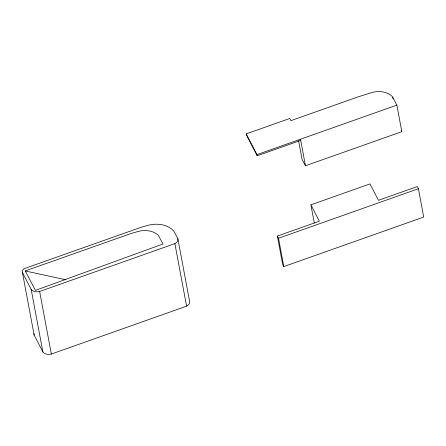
<?xml version="1.0" encoding="UTF-8"?>
<svg xmlns="http://www.w3.org/2000/svg" width="446" height="446" viewBox="0 0 446 446"><rect width="100%" height="100%" fill="white"/><g stroke="black" fill="none" stroke-linecap="round" stroke-linejoin="round"><path stroke-width="0.67" d="M300.738 140.379L257.18 155.793L246.448 135.049L246.237 133.884L289.788 118.474L290.876 120.671L358.489 96.749L372.003 92.512A18.821 13.597 -10.5 0 1 392.279 96.559L396.884 105.122L401.813 131.681L305.449 165.778L302.031 159.233L298.569 140.562M257.18 155.793L256.963 154.628L396.884 105.122M22.423 272.506L31.159 289.337A7.504 5.391 -10.6 0 0 39.633 291.478L174.882 243.622A5.943 4.27 -10.6 0 0 177.859 238.71L174.302 231.87A23.27 16.725 -10.6 0 0 149.02 225.091A71.694 51.53 -10.6 0 0 139.163 227.984L24.363 268.603A4.962 3.568 -10.6 0 0 22.423 272.506L34.136 335.063L42.872 351.9A7.504 5.391 -10.6 0 0 51.346 354.04L186.595 306.179A5.943 4.27 -10.6 0 0 189.572 301.273L177.859 238.71M310.895 204.82L369.974 183.919L378.448 200.293L417.311 186.545L418.443 188.725L423.7 217.068L283.784 266.58L282.652 264.394L277.395 236.051L319.369 221.199L310.895 204.82L314.279 223.045M283.784 266.58L278.521 238.236L418.443 188.725M25.283 270.967L35.396 290.407L162.985 243.995L158.391 235.482A18.821 13.531 -10.6 0 0 138.126 231.485L136.883 231.831A144.632 103.957 -10.6 0 0 129.479 234.072L25.154 270.934L65.93 279.804M401.244 130.589L401.813 131.681M246.237 133.884L256.963 154.628M277.395 236.051L278.521 238.236M174.882 243.622L186.595 306.179M39.633 291.478L51.346 354.04M31.159 289.337L42.872 351.9M392.759 97.15L392.998 98.443M300.52 139.219L305.449 165.778M34.136 335.063A4.962 3.568 -10.6 0 1 34.08 333.669"/></g></svg>
